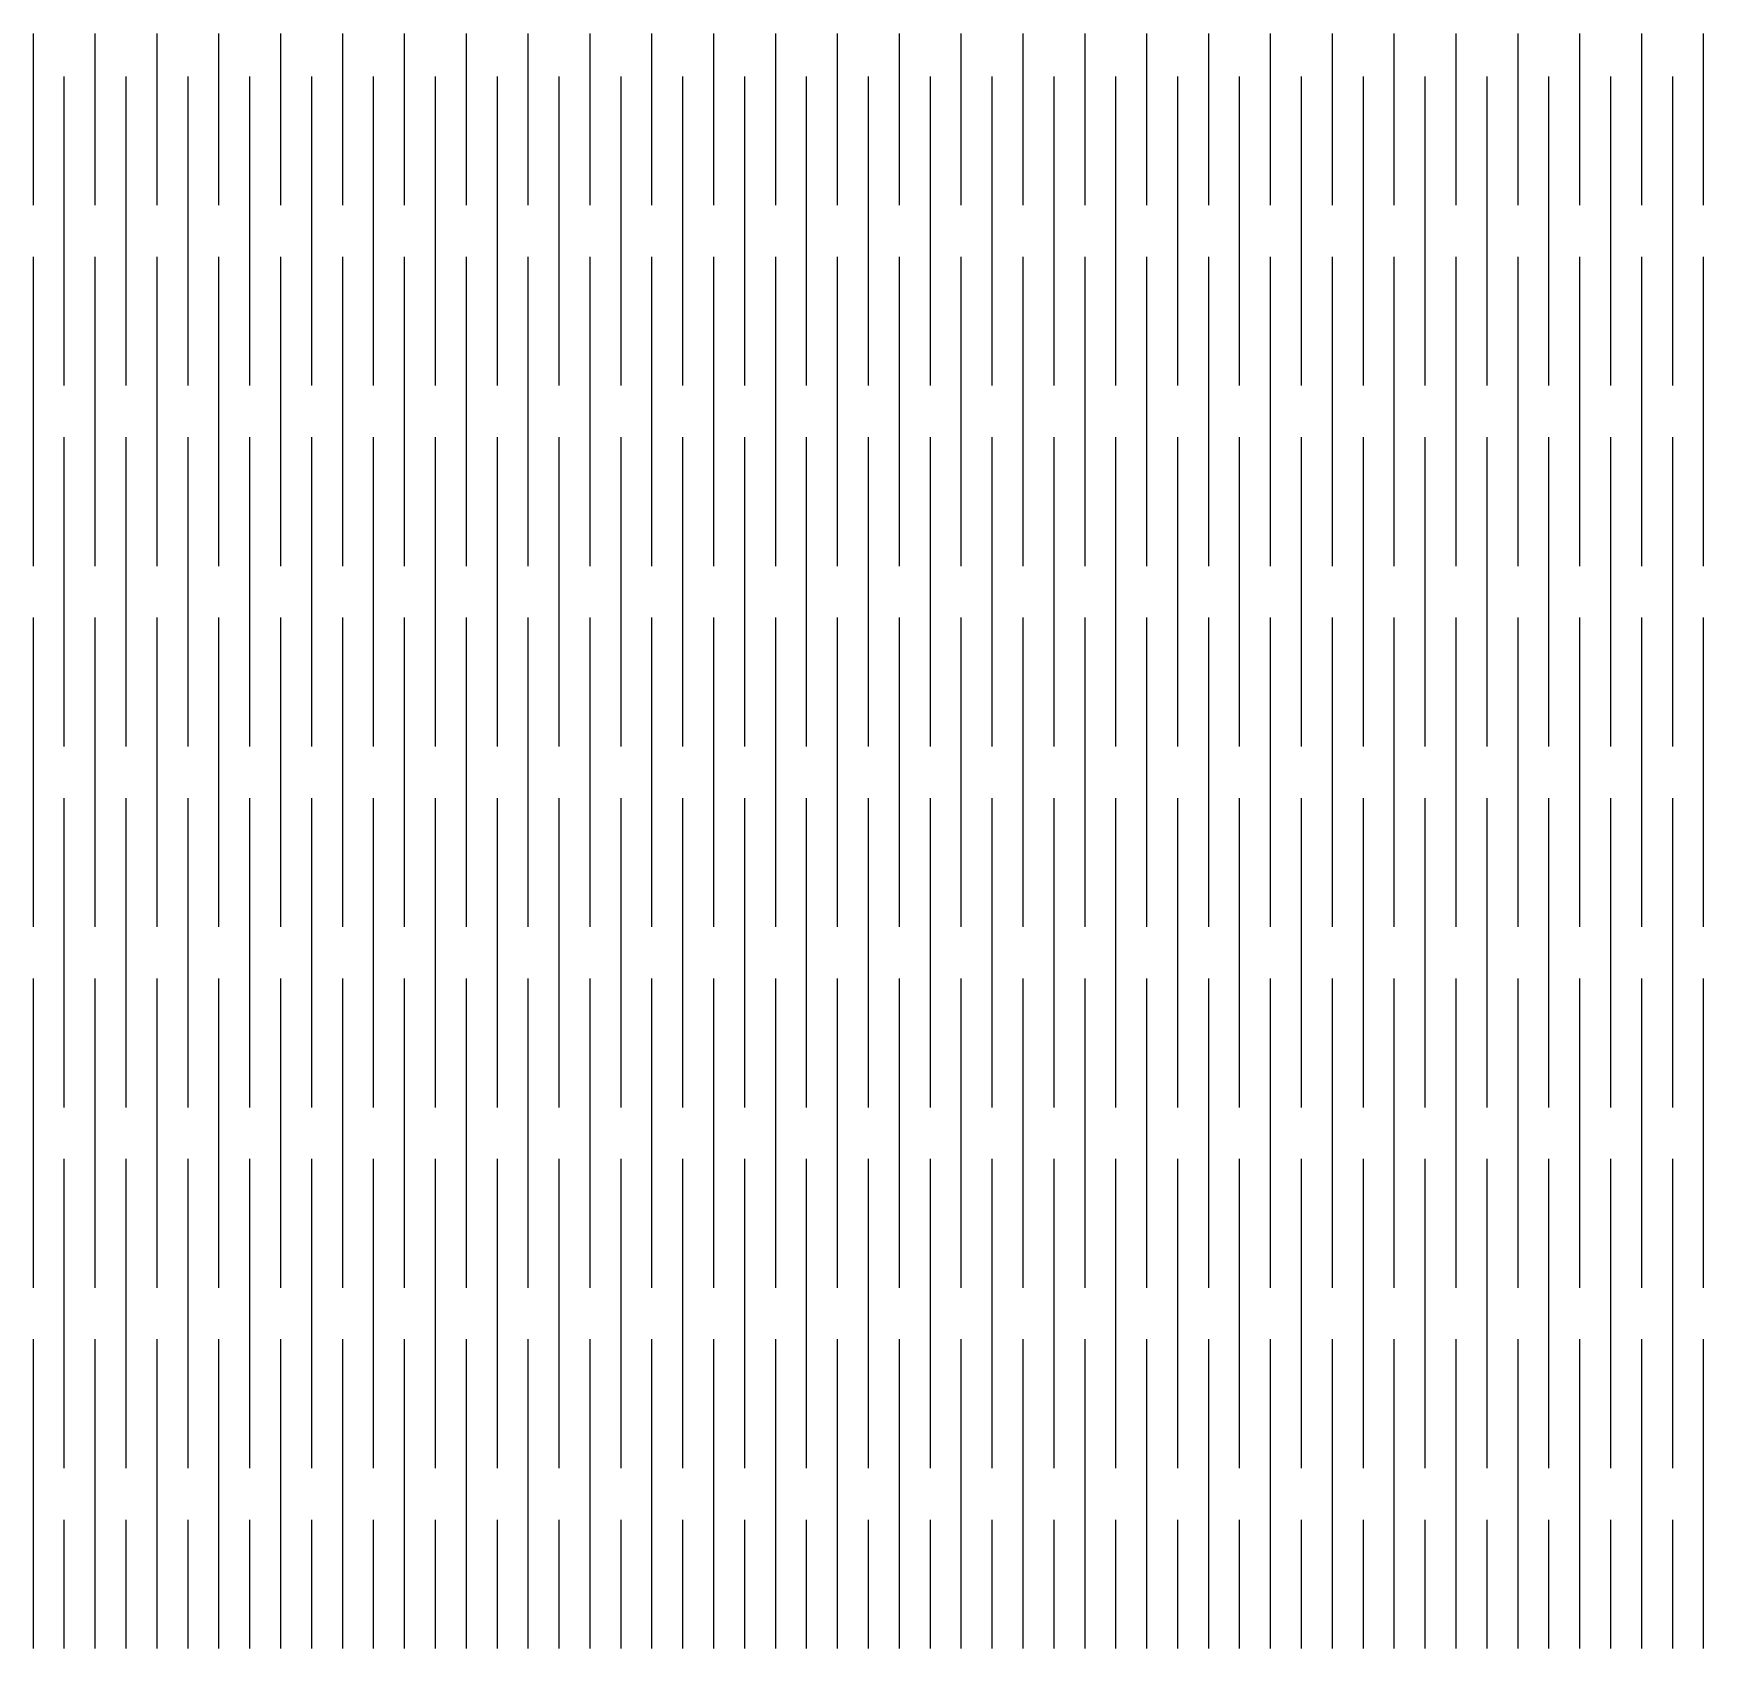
# Model space of a CAD drawing. Header units: millimetres. Extents: x 0.9 to 98.1, y 3 to 97.
import ezdxf

# ---------------------------------------------------------------- set-up
doc = ezdxf.new("R2010")
doc.units = ezdxf.units.MM
doc.layers.add('CUT', color=1, linetype='Continuous')

msp = doc.modelspace()

# ---------------------------------------------------------------- linework, layer by layer
at = {"layer": 'CUT'}
for points in [[(0.9, 87), (0.9, 97)], [(4.5, 87), (4.5, 97)], [(8.1, 87), (8.1, 97)], [(11.7, 87), (11.7, 97)], [(15.3, 87), (15.3, 97)], [(18.9, 87), (18.9, 97)], [(22.5, 87), (22.5, 97)], [(26.1, 87), (26.1, 97)], [(29.7, 87), (29.7, 97)], [(33.3, 87), (33.3, 97)], [(36.9, 87), (36.9, 97)], [(40.5, 87), (40.5, 97)], [(44.1, 87), (44.1, 97)], [(47.7, 87), (47.7, 97)], [(51.3, 87), (51.3, 97)], [(54.9, 87), (54.9, 97)], [(58.5, 87), (58.5, 97)], [(62.1, 87), (62.1, 97)], [(65.7, 87), (65.7, 97)], [(69.3, 87), (69.3, 97)], [(72.9, 87), (72.9, 97)], [(76.5, 87), (76.5, 97)], [(80.1, 87), (80.1, 97)], [(83.7, 87), (83.7, 97)], [(87.3, 87), (87.3, 97)], [(90.9, 87), (90.9, 97)], [(94.5, 87), (94.5, 97)], [(98.1, 87), (98.1, 97)], [(2.7, 76.5), (2.7, 94.5)], [(6.3, 76.5), (6.3, 94.5)], [(9.9, 76.5), (9.9, 94.5)], [(13.5, 76.5), (13.5, 94.5)], [(17.1, 76.5), (17.1, 94.5)], [(20.7, 76.5), (20.7, 94.5)], [(24.3, 76.5), (24.3, 94.5)], [(27.9, 76.5), (27.9, 94.5)], [(31.5, 76.5), (31.5, 94.5)], [(35.1, 76.5), (35.1, 94.5)], [(38.7, 76.5), (38.7, 94.5)], [(42.3, 76.5), (42.3, 94.5)], [(45.9, 76.5), (45.9, 94.5)], [(49.5, 76.5), (49.5, 94.5)], [(53.1, 76.5), (53.1, 94.5)], [(56.7, 76.5), (56.7, 94.5)], [(60.3, 76.5), (60.3, 94.5)], [(63.9, 76.5), (63.9, 94.5)], [(67.5, 76.5), (67.5, 94.5)], [(71.1, 76.5), (71.1, 94.5)], [(74.7, 76.5), (74.7, 94.5)], [(78.3, 76.5), (78.3, 94.5)], [(81.9, 76.5), (81.9, 94.5)], [(85.5, 76.5), (85.5, 94.5)], [(89.1, 76.5), (89.1, 94.5)], [(92.7, 76.5), (92.7, 94.5)], [(96.3, 76.5), (96.3, 94.5)], [(0.9, 66), (0.9, 84)], [(4.5, 66), (4.5, 84)], [(8.1, 66), (8.1, 84)], [(11.7, 66), (11.7, 84)], [(15.3, 66), (15.3, 84)], [(18.9, 66), (18.9, 84)], [(22.5, 66), (22.5, 84)], [(26.1, 66), (26.1, 84)], [(29.7, 66), (29.7, 84)], [(33.3, 66), (33.3, 84)], [(36.9, 66), (36.9, 84)], [(40.5, 66), (40.5, 84)], [(44.1, 66), (44.1, 84)], [(47.7, 66), (47.7, 84)], [(51.3, 66), (51.3, 84)], [(54.9, 66), (54.9, 84)], [(58.5, 66), (58.5, 84)], [(62.1, 66), (62.1, 84)], [(65.7, 66), (65.7, 84)], [(69.3, 66), (69.3, 84)], [(72.9, 66), (72.9, 84)], [(76.5, 66), (76.5, 84)], [(80.1, 66), (80.1, 84)], [(83.7, 66), (83.7, 84)], [(87.3, 66), (87.3, 84)], [(90.9, 66), (90.9, 84)], [(94.5, 66), (94.5, 84)], [(98.1, 66), (98.1, 84)], [(2.7, 55.5), (2.7, 73.5)], [(6.3, 55.5), (6.3, 73.5)], [(9.9, 55.5), (9.9, 73.5)], [(13.5, 55.5), (13.5, 73.5)], [(17.1, 55.5), (17.1, 73.5)], [(20.7, 55.5), (20.7, 73.5)], [(24.3, 55.5), (24.3, 73.5)], [(27.9, 55.5), (27.9, 73.5)], [(31.5, 55.5), (31.5, 73.5)], [(35.1, 55.5), (35.1, 73.5)], [(38.7, 55.5), (38.7, 73.5)], [(42.3, 55.5), (42.3, 73.5)], [(45.9, 55.5), (45.9, 73.5)], [(49.5, 55.5), (49.5, 73.5)], [(53.1, 55.5), (53.1, 73.5)], [(56.7, 55.5), (56.7, 73.5)], [(60.3, 55.5), (60.3, 73.5)], [(63.9, 55.5), (63.9, 73.5)], [(67.5, 55.5), (67.5, 73.5)], [(71.1, 55.5), (71.1, 73.5)], [(74.7, 55.5), (74.7, 73.5)], [(78.3, 55.5), (78.3, 73.5)], [(81.9, 55.5), (81.9, 73.5)], [(85.5, 55.5), (85.5, 73.5)], [(89.1, 55.5), (89.1, 73.5)], [(92.7, 55.5), (92.7, 73.5)], [(96.3, 55.5), (96.3, 73.5)], [(0.9, 45), (0.9, 63)], [(4.5, 45), (4.5, 63)], [(8.1, 45), (8.1, 63)], [(11.7, 45), (11.7, 63)], [(15.3, 45), (15.3, 63)], [(18.9, 45), (18.9, 63)], [(22.5, 45), (22.5, 63)], [(26.1, 45), (26.1, 63)], [(29.7, 45), (29.7, 63)], [(33.3, 45), (33.3, 63)], [(36.9, 45), (36.9, 63)], [(40.5, 45), (40.5, 63)], [(44.1, 45), (44.1, 63)], [(47.7, 45), (47.7, 63)], [(51.3, 45), (51.3, 63)], [(54.9, 45), (54.9, 63)], [(58.5, 45), (58.5, 63)], [(62.1, 45), (62.1, 63)], [(65.7, 45), (65.7, 63)], [(69.3, 45), (69.3, 63)], [(72.9, 45), (72.9, 63)], [(76.5, 45), (76.5, 63)], [(80.1, 45), (80.1, 63)], [(83.7, 45), (83.7, 63)], [(87.3, 45), (87.3, 63)], [(90.9, 45), (90.9, 63)], [(94.5, 45), (94.5, 63)], [(98.1, 45), (98.1, 63)], [(2.7, 34.5), (2.7, 52.5)], [(6.3, 34.5), (6.3, 52.5)], [(9.9, 34.5), (9.9, 52.5)], [(13.5, 34.5), (13.5, 52.5)], [(17.1, 34.5), (17.1, 52.5)], [(20.7, 34.5), (20.7, 52.5)], [(24.3, 34.5), (24.3, 52.5)], [(27.9, 34.5), (27.9, 52.5)], [(31.5, 34.5), (31.5, 52.5)], [(35.1, 34.5), (35.1, 52.5)], [(38.7, 34.5), (38.7, 52.5)], [(42.3, 34.5), (42.3, 52.5)], [(45.9, 34.5), (45.9, 52.5)], [(49.5, 34.5), (49.5, 52.5)], [(53.1, 34.5), (53.1, 52.5)], [(56.7, 34.5), (56.7, 52.5)], [(60.3, 34.5), (60.3, 52.5)], [(63.9, 34.5), (63.9, 52.5)], [(67.5, 34.5), (67.5, 52.5)], [(71.1, 34.5), (71.1, 52.5)], [(74.7, 34.5), (74.7, 52.5)], [(78.3, 34.5), (78.3, 52.5)], [(81.9, 34.5), (81.9, 52.5)], [(85.5, 34.5), (85.5, 52.5)], [(89.1, 34.5), (89.1, 52.5)], [(92.7, 34.5), (92.7, 52.5)], [(96.3, 34.5), (96.3, 52.5)], [(0.9, 24), (0.9, 42)], [(4.5, 24), (4.5, 42)], [(8.1, 24), (8.1, 42)], [(11.7, 24), (11.7, 42)], [(15.3, 24), (15.3, 42)], [(18.9, 24), (18.9, 42)], [(22.5, 24), (22.5, 42)], [(26.1, 24), (26.1, 42)], [(29.7, 24), (29.7, 42)], [(33.3, 24), (33.3, 42)], [(36.9, 24), (36.9, 42)], [(40.5, 24), (40.5, 42)], [(44.1, 24), (44.1, 42)], [(47.7, 24), (47.7, 42)], [(51.3, 24), (51.3, 42)], [(54.9, 24), (54.9, 42)], [(58.5, 24), (58.5, 42)], [(62.1, 24), (62.1, 42)], [(65.7, 24), (65.7, 42)], [(69.3, 24), (69.3, 42)], [(72.9, 24), (72.9, 42)], [(76.5, 24), (76.5, 42)], [(80.1, 24), (80.1, 42)], [(83.7, 24), (83.7, 42)], [(87.3, 24), (87.3, 42)], [(90.9, 24), (90.9, 42)], [(94.5, 24), (94.5, 42)], [(98.1, 24), (98.1, 42)], [(2.7, 13.5), (2.7, 31.5)], [(6.3, 13.5), (6.3, 31.5)], [(9.9, 13.5), (9.9, 31.5)], [(13.5, 13.5), (13.5, 31.5)], [(17.1, 13.5), (17.1, 31.5)], [(20.7, 13.5), (20.7, 31.5)], [(24.3, 13.5), (24.3, 31.5)], [(27.9, 13.5), (27.9, 31.5)], [(31.5, 13.5), (31.5, 31.5)], [(35.1, 13.5), (35.1, 31.5)], [(38.7, 13.5), (38.7, 31.5)], [(42.3, 13.5), (42.3, 31.5)], [(45.9, 13.5), (45.9, 31.5)], [(49.5, 13.5), (49.5, 31.5)], [(53.1, 13.5), (53.1, 31.5)], [(56.7, 13.5), (56.7, 31.5)], [(60.3, 13.5), (60.3, 31.5)], [(63.9, 13.5), (63.9, 31.5)], [(67.5, 13.5), (67.5, 31.5)], [(71.1, 13.5), (71.1, 31.5)], [(74.7, 13.5), (74.7, 31.5)], [(78.3, 13.5), (78.3, 31.5)], [(81.9, 13.5), (81.9, 31.5)], [(85.5, 13.5), (85.5, 31.5)], [(89.1, 13.5), (89.1, 31.5)], [(92.7, 13.5), (92.7, 31.5)], [(96.3, 13.5), (96.3, 31.5)], [(0.9, 3), (0.9, 21)], [(4.5, 3), (4.5, 21)], [(8.1, 3), (8.1, 21)], [(11.7, 3), (11.7, 21)], [(15.3, 3), (15.3, 21)], [(18.9, 3), (18.9, 21)], [(22.5, 3), (22.5, 21)], [(26.1, 3), (26.1, 21)], [(29.7, 3), (29.7, 21)], [(33.3, 3), (33.3, 21)], [(36.9, 3), (36.9, 21)], [(40.5, 3), (40.5, 21)], [(44.1, 3), (44.1, 21)], [(47.7, 3), (47.7, 21)], [(51.3, 3), (51.3, 21)], [(54.9, 3), (54.9, 21)], [(58.5, 3), (58.5, 21)], [(62.1, 3), (62.1, 21)], [(65.7, 3), (65.7, 21)], [(69.3, 3), (69.3, 21)], [(72.9, 3), (72.9, 21)], [(76.5, 3), (76.5, 21)], [(80.1, 3), (80.1, 21)], [(83.7, 3), (83.7, 21)], [(87.3, 3), (87.3, 21)], [(90.9, 3), (90.9, 21)], [(94.5, 3), (94.5, 21)], [(98.1, 3), (98.1, 21)], [(2.7, 3), (2.7, 10.5)], [(6.3, 3), (6.3, 10.5)], [(9.9, 3), (9.9, 10.5)], [(13.5, 3), (13.5, 10.5)], [(17.1, 3), (17.1, 10.5)], [(20.7, 3), (20.7, 10.5)], [(24.3, 3), (24.3, 10.5)], [(27.9, 3), (27.9, 10.5)], [(31.5, 3), (31.5, 10.5)], [(35.1, 3), (35.1, 10.5)], [(38.7, 3), (38.7, 10.5)], [(42.3, 3), (42.3, 10.5)], [(45.9, 3), (45.9, 10.5)], [(49.5, 3), (49.5, 10.5)], [(53.1, 3), (53.1, 10.5)], [(56.7, 3), (56.7, 10.5)], [(60.3, 3), (60.3, 10.5)], [(63.9, 3), (63.9, 10.5)], [(67.5, 3), (67.5, 10.5)], [(71.1, 3), (71.1, 10.5)], [(74.7, 3), (74.7, 10.5)], [(78.3, 3), (78.3, 10.5)], [(81.9, 3), (81.9, 10.5)], [(85.5, 3), (85.5, 10.5)], [(89.1, 3), (89.1, 10.5)], [(92.7, 3), (92.7, 10.5)], [(96.3, 3), (96.3, 10.5)]]:
    msp.add_lwpolyline(points, dxfattribs=at)

doc.saveas('drawing.dxf')
